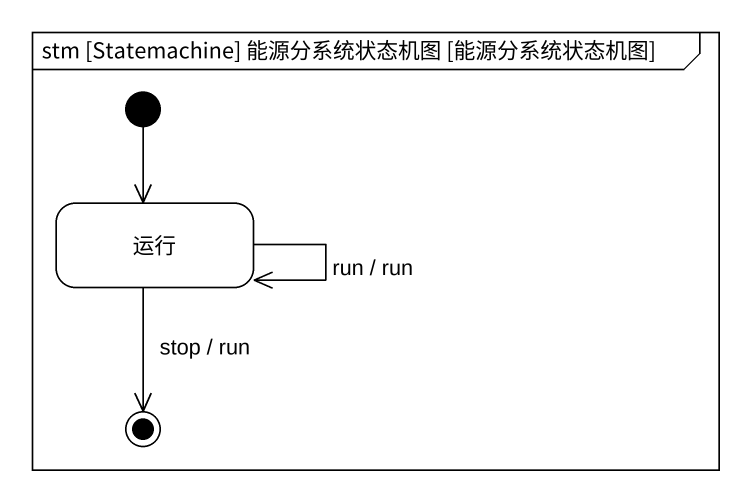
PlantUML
@startuml
mainframe stm [Statemachine] 能源分系统状态机图 [能源分系统状态机图]
hide empty description
state 运行
[*] --> 运行
运行 --> 运行 : run / run
运行 --> [*] : stop / run
@enduml
